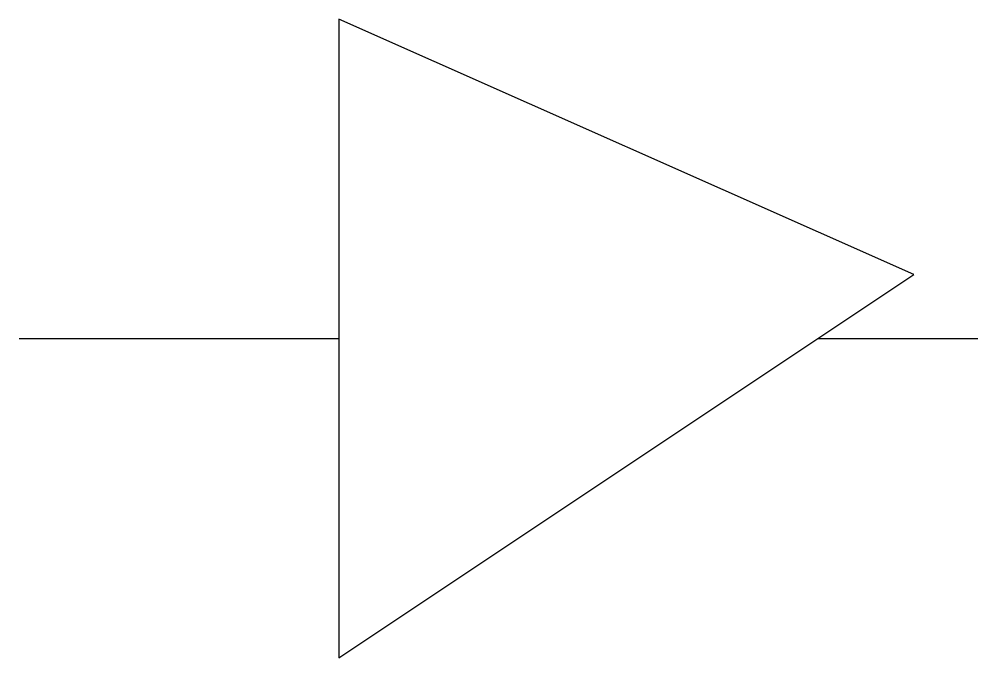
# Model space of a CAD drawing. Header units: millimetres. Extents: x 0 to 30, y 0 to 20.
import ezdxf

# ---------------------------------------------------------------- set-up
doc = ezdxf.new("R2010")
doc.units = ezdxf.units.MM
doc.layers.get('0').update_dxf_attribs({"lineweight": 25})

msp = doc.modelspace()

# ---------------------------------------------------------------- linework, layer by layer
for p, q in [((0, 10), (10, 10)), ((25, 10), (30, 10))]:
    msp.add_line(p, q)
at = {"flags": 128}
msp.add_lwpolyline([(10, 0), (28, 12), (10, 20)], close=True, dxfattribs=at)

doc.saveas('drawing.dxf')
